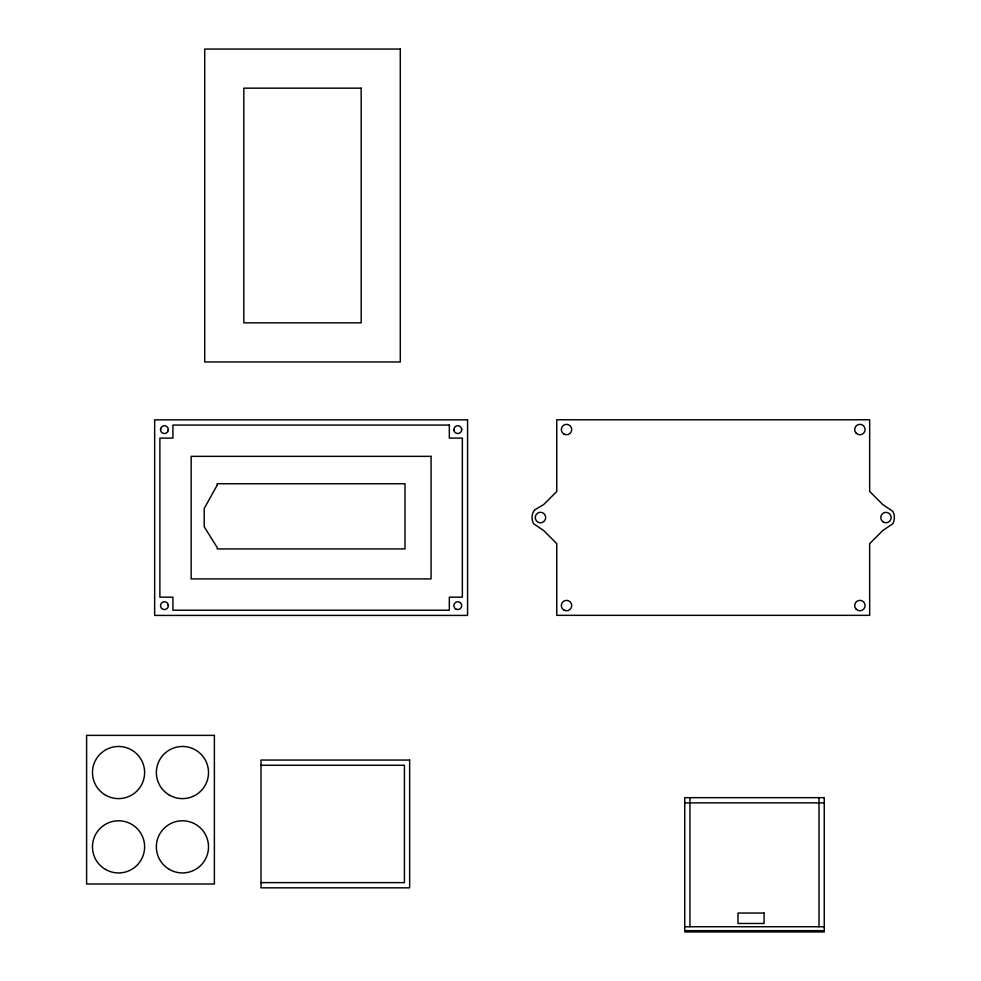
<?xml version="1.0" encoding="UTF-8"?>
<svg xmlns="http://www.w3.org/2000/svg" width="981" height="981" viewBox="0 0 981 981"><rect width="100%" height="100%" fill="white"/><g stroke="black" fill="none" stroke-linecap="round" stroke-linejoin="round"><path stroke-width="1.47" d="M160.528 429.629L160.663 428.611M168.217 430.634A3.912 3.912 0 0 0 163.422 425.852A3.912 3.912 0 0 0 161.669 432.388A3.912 3.912 0 0 0 168.217 430.634L168.352 429.629M261.007 765.266L404.43 765.266L404.43 882.618L261.007 882.618M684.738 802.875L824.248 802.875M684.738 926.738L824.248 926.738M684.738 930.65L824.248 930.65M461.573 428.611L461.708 429.629A3.912 3.912 0 0 1 455.834 433.013A3.912 3.912 0 0 1 455.834 426.245A3.912 3.912 0 0 1 461.708 429.629M453.884 429.629L454.019 430.634M168.217 604.627L168.352 605.645A3.912 3.912 0 0 1 162.478 609.029A3.912 3.912 0 0 1 162.478 602.248A3.912 3.912 0 0 1 168.352 605.645M819.025 797.663L819.025 926.738M689.95 797.663L689.95 926.738M217.242 485.043L204.207 508.501L204.207 526.76L217.242 547.619L217.242 548.919L404.994 548.919L404.994 483.731L217.242 483.731L217.242 485.043M534.522 510.034L533.554 511.408A13.121 13.121 0 0 0 533.554 523.695L543.719 530.586L556.754 543.633L556.754 615.332L869.669 615.332L869.669 543.633L882.704 530.586L892.869 523.695A13.121 13.121 0 0 0 892.869 511.408L882.704 504.516L869.669 491.481L869.669 419.77L556.754 419.77L556.754 491.481L543.719 504.516L534.522 510.034M544.148 521.242L543.069 522.064A5.212 5.212 0 0 1 539.109 522.591L537.846 522.064A5.212 5.212 0 0 1 537.846 513.038L539.109 512.511A5.212 5.212 0 0 1 543.069 513.038L544.148 513.86A5.212 5.212 0 0 1 544.148 521.242M400.285 49.05L204.71 49.05L204.71 361.964L400.285 361.964L400.285 49.05M361.167 88.167L243.828 88.167L243.828 322.847L361.167 322.847L361.167 88.167M467.569 419.843L154.655 419.843L154.655 615.418L467.569 615.418L467.569 419.843M449.323 425.067L172.914 425.067L172.914 438.102L159.878 438.102L159.878 597.159L172.914 597.159L172.914 610.207L449.323 610.207L449.323 597.159L462.358 597.159L462.358 438.102L449.323 438.102L449.323 425.067M431.064 456.349L191.16 456.349L191.16 578.913L431.064 578.913L431.064 456.349M214.385 735.382L86.61 735.382L86.61 884.016L214.385 884.016L214.385 735.382M409.641 760.054L261.007 760.054L261.007 887.83L409.641 887.83L409.641 760.054M824.248 797.663L684.738 797.663L684.738 931.95L824.248 931.95L824.248 797.663M764.076 913.041L737.994 913.041L737.994 923.477L764.076 923.477L764.076 913.041M455.834 609.029A3.912 3.912 0 0 0 461.708 605.645A3.912 3.912 0 0 0 455.834 602.248A3.912 3.912 0 0 0 455.834 609.029M105.519 869.448A26.07 26.07 0 0 0 144.624 846.861A26.07 26.07 0 0 0 105.519 824.273A26.07 26.07 0 0 0 105.519 869.448M105.519 795.125A26.07 26.07 0 0 0 144.624 772.538A26.07 26.07 0 0 0 105.519 749.962A26.07 26.07 0 0 0 105.519 795.125M169.406 795.125A26.07 26.07 0 0 0 208.512 772.538A26.07 26.07 0 0 0 169.406 749.962A26.07 26.07 0 0 0 169.406 795.125M169.406 869.448A26.07 26.07 0 0 0 208.512 846.861A26.07 26.07 0 0 0 169.406 824.273A26.07 26.07 0 0 0 169.406 869.448M856.205 433.234A5.212 5.212 0 0 0 864.923 430.892A5.212 5.212 0 0 0 858.547 424.503A5.212 5.212 0 0 0 856.205 433.234M856.205 609.25A5.212 5.212 0 0 0 864.923 606.908A5.212 5.212 0 0 0 858.547 600.519A5.212 5.212 0 0 0 856.205 609.25M563.928 610.072A5.212 5.212 0 0 0 571.751 605.559A5.212 5.212 0 0 0 563.928 601.046A5.212 5.212 0 0 0 563.928 610.072M563.928 434.056A5.212 5.212 0 0 0 571.751 429.543A5.212 5.212 0 0 0 563.928 425.031A5.212 5.212 0 0 0 563.928 434.056M883.354 522.064A5.212 5.212 0 0 0 891.177 517.551A5.212 5.212 0 0 0 883.354 513.038A5.212 5.212 0 0 0 883.354 522.064"/></g></svg>
